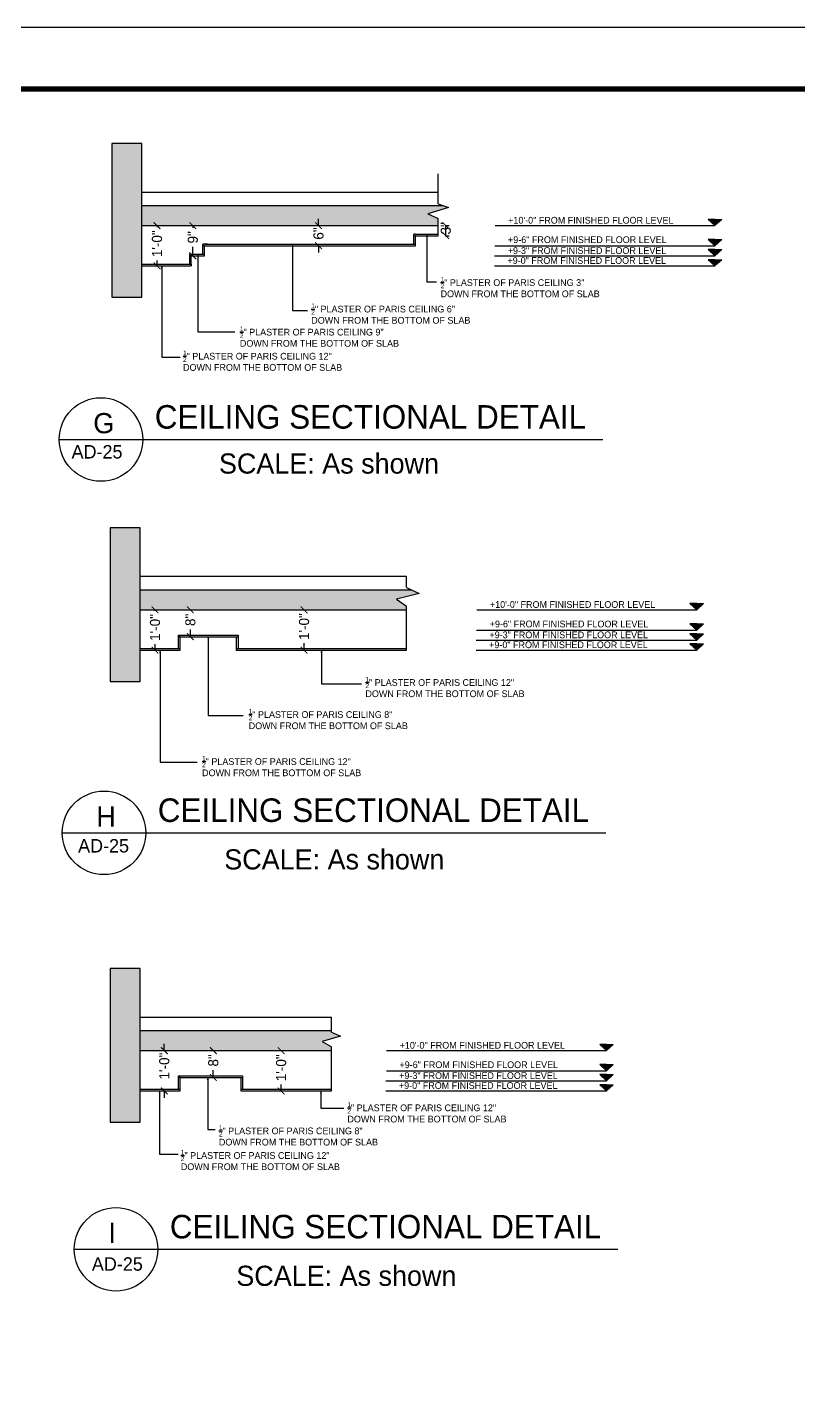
# Model space of a CAD drawing. Extents: x 10753 to 18704, y -5361 to 1140.
# Drawn here: x 16362.9 to 16592.7, y -2410.6 to -2006.2 of the extents above; entities that cross this region are included whole.
import ezdxf

# ---------------------------------------------------------------- set-up
doc = ezdxf.new("R2010")
doc.units = 0
doc.header["$LTSCALE"] = 30
doc.header["$MEASUREMENT"] = 0
doc.header["$PDMODE"] = 3
doc.layers.get('0').update_dxf_attribs({"linetype": 'CONTINUOUS'})
doc.layers.get('DEFPOINTS').update_dxf_attribs({"linetype": 'CONTINUOUS'})
for name, color, linetype in [('CEILING SECTION', 33, 'CONTINUOUS'), ('SEAL', 1, 'CONTINUOUS'), ('TXT', 3, 'CONTINUOUS'), ('Walls Hatch', 51, 'CONTINUOUS'), ('WL', 9, 'CONTINUOUS')]:
    doc.layers.add(name, color=color, linetype=linetype)
doc.styles.add('EE', font='eurr____.ttf')
doc.styles.get("Standard").update_dxf_attribs({"font": 'stylu.ttf', "height": 3})
doc.dimstyles.new('D1', dxfattribs={"dimtxt": 6, "dimasz": 5, "dimexe": 1, "dimexo": 2, "dimgap": 1, "dimtad": 1, "dimdec": 4, "dimzin": 3, "dimdsep": 46, "dimlunit": 4, "dimtxsty": 'Standard', "dimcen": 3, "dimclrd": 7, "dimclre": 7, "dimclrt": 2, "dimadec": 0, "dimazin": 0, "dimtfac": 1, "dimtdec": 4, "dimtofl": 0, "dimtmove": 2, "dimatfit": 3, "dimfxl": 1, "dimfrac": 2, "dimtolj": 1, "dimtzin": 1, "dimarcsym": 0})

# ---------------------------------------------------------------- blocks, each defined once
blk = doc.blocks.new('_ArchTick')
at = {"color": 0, "linetype": 'ByBlock', "const_width": 0.15}
blk.add_lwpolyline([(-0.5, -0.5), (0.5, 0.5)], dxfattribs=at)
blk = doc.blocks.new('*D758')
at = {"layer": 'CEILING SECTION', "color": 21, "lineweight": -2, "transparency": 16777216}
for p, q in [((16401.54, -2065.23), (16402.54, -2065.23)), ((16401.54, -2065.23), (16401.54, -2065.66)), ((16401.54, -2077.23), (16401.54, -2075.58)), ((16401.54, -2077.23), (16402.54, -2077.23))]:
    blk.add_line(p, q, dxfattribs=at)
at = {"layer": 'DEFPOINTS', "color": 0, "transparency": 16777216}
for p in [(16396.99, -2065.23), (16396.99, -2077.23), (16401.54, -2077.23)]:
    blk.add_point(p, dxfattribs=at)
at = {"layer": 'CEILING SECTION', "color": 21, "lineweight": -2, "transparency": 16777216, "xscale": 2, "yscale": 2, "zscale": 2}
for p, rotation in [((16401.54, -2065.23), 90), ((16401.54, -2077.23), 270)]:
    blk.add_blockref('_ArchTick', p, dxfattribs=dict(at, rotation=rotation))
at = {"layer": 'CEILING SECTION', "color": 21, "transparency": 16777216, "insert": (16401.54, -2070.62), "char_height": 3, "attachment_point": 5, "rotation": 90}
blk.add_mtext('\\A1;1\'-0"', dxfattribs=at)
blk = doc.blocks.new('*D759')
at = {"layer": 'CEILING SECTION', "color": 21, "lineweight": -2, "transparency": 16777216}
for p, q in [((16412.21, -2065.23), (16413.21, -2065.23)), ((16412.21, -2065.23), (16412.21, -2065.85)), ((16412.21, -2074.23), (16412.21, -2071.55)), ((16412.21, -2074.23), (16413.21, -2074.23))]:
    blk.add_line(p, q, dxfattribs=at)
at = {"layer": 'DEFPOINTS', "color": 0, "transparency": 16777216}
for p in [(16411.68, -2065.23), (16412.21, -2065.23), (16411.68, -2074.23)]:
    blk.add_point(p, dxfattribs=at)
at = {"layer": 'CEILING SECTION', "color": 21, "lineweight": -2, "transparency": 16777216, "xscale": 2, "yscale": 2, "zscale": 2}
for p, rotation in [((16412.21, -2065.23), 90), ((16412.21, -2074.23), 270)]:
    blk.add_blockref('_ArchTick', p, dxfattribs=dict(at, rotation=rotation))
at = {"layer": 'CEILING SECTION', "color": 21, "transparency": 16777216, "insert": (16412.21, -2068.7), "char_height": 3, "attachment_point": 5, "rotation": 90}
blk.add_mtext('\\A1;9"', dxfattribs=at)
blk = doc.blocks.new('*D760')
at = {"layer": 'CEILING SECTION', "color": 21, "lineweight": -2, "transparency": 16777216}
for p, q in [((16448.65, -2065.23), (16450.65, -2065.23)), ((16449.65, -2065.23), (16449.65, -2063.23)), ((16448.65, -2071.23), (16450.65, -2071.23)), ((16449.65, -2071.23), (16449.65, -2073.23))]:
    blk.add_line(p, q, dxfattribs=at)
at = {"layer": 'DEFPOINTS', "color": 0, "transparency": 16777216}
for p in [(16415.68, -2065.23), (16449.65, -2065.23), (16415.68, -2071.23)]:
    blk.add_point(p, dxfattribs=at)
at = {"layer": 'CEILING SECTION', "color": 21, "lineweight": -2, "transparency": 16777216, "xscale": 2, "yscale": 2, "zscale": 2}
for p, rotation in [((16449.65, -2065.23), 270), ((16449.65, -2071.23), 90)]:
    blk.add_blockref('_ArchTick', p, dxfattribs=dict(at, rotation=rotation))
at = {"layer": 'CEILING SECTION', "color": 21, "transparency": 16777216, "insert": (16449.65, -2067.57), "char_height": 3, "attachment_point": 5, "rotation": 90}
blk.add_mtext('\\A1;6"', dxfattribs=at)
blk = doc.blocks.new('*D761')
at = {"layer": 'CEILING SECTION', "color": 21, "lineweight": -2, "transparency": 16777216}
for p, q in [((16487.49, -2065.23), (16488.56, -2065.23)), ((16487.56, -2068.23), (16487.56, -2065.23)), ((16487.49, -2068.23), (16488.56, -2068.23))]:
    blk.add_line(p, q, dxfattribs=at)
at = {"layer": 'DEFPOINTS', "color": 0, "transparency": 16777216}
for p in [(16478.49, -2065.23), (16487.56, -2065.23), (16478.49, -2068.23)]:
    blk.add_point(p, dxfattribs=at)
at = {"layer": 'CEILING SECTION', "color": 21, "lineweight": -2, "transparency": 16777216, "xscale": 2, "yscale": 2, "zscale": 2}
for p, rotation in [((16487.56, -2065.23), 90), ((16487.56, -2068.23), 270)]:
    blk.add_blockref('_ArchTick', p, dxfattribs=dict(at, rotation=rotation))
at = {"layer": 'CEILING SECTION', "color": 21, "transparency": 16777216, "insert": (16487.56, -2066.03), "char_height": 3, "attachment_point": 5, "rotation": 90}
blk.add_mtext('\\A1;3"', dxfattribs=at)
blk = doc.blocks.new('*D762')
at = {"layer": 'CEILING SECTION', "color": 21, "lineweight": -2, "transparency": 16777216}
for p, q in [((16400.95, -2179.6), (16401.95, -2179.6)), ((16400.95, -2179.6), (16400.95, -2179.88)), ((16400.95, -2191.6), (16400.95, -2189.8)), ((16400.95, -2191.6), (16401.95, -2191.6))]:
    blk.add_line(p, q, dxfattribs=at)
at = {"layer": 'DEFPOINTS', "color": 0, "transparency": 16777216}
for p in [(16396.48, -2179.6), (16400.95, -2179.6), (16396.48, -2191.6)]:
    blk.add_point(p, dxfattribs=at)
at = {"layer": 'CEILING SECTION', "color": 21, "lineweight": -2, "transparency": 16777216, "xscale": 2, "yscale": 2, "zscale": 2}
for p, rotation in [((16400.95, -2179.6), 90), ((16400.95, -2191.6), 270)]:
    blk.add_blockref('_ArchTick', p, dxfattribs=dict(at, rotation=rotation))
at = {"layer": 'CEILING SECTION', "color": 21, "transparency": 16777216, "insert": (16400.95, -2184.84), "char_height": 3, "attachment_point": 5, "rotation": 90}
blk.add_mtext('\\A1;1\'-0"', dxfattribs=at)
blk = doc.blocks.new('*D763')
at = {"layer": 'CEILING SECTION', "color": 21, "lineweight": -2, "transparency": 16777216}
for p, q in [((16411.49, -2179.6), (16412.49, -2179.6)), ((16411.49, -2179.6), (16411.49, -2179.68)), ((16411.49, -2187.6), (16411.49, -2185.48)), ((16411.49, -2187.6), (16412.49, -2187.6))]:
    blk.add_line(p, q, dxfattribs=at)
at = {"layer": 'DEFPOINTS', "color": 0, "transparency": 16777216}
for p in [(16408.48, -2179.6), (16411.49, -2179.6), (16408.48, -2187.6)]:
    blk.add_point(p, dxfattribs=at)
at = {"layer": 'CEILING SECTION', "color": 21, "lineweight": -2, "transparency": 16777216, "xscale": 2, "yscale": 2, "zscale": 2}
for p, rotation in [((16411.49, -2179.6), 90), ((16411.49, -2187.6), 270)]:
    blk.add_blockref('_ArchTick', p, dxfattribs=dict(at, rotation=rotation))
at = {"layer": 'CEILING SECTION', "color": 21, "transparency": 16777216, "insert": (16411.49, -2182.58), "char_height": 3, "attachment_point": 5, "rotation": 90}
blk.add_mtext('\\A1;8"', dxfattribs=at)
blk = doc.blocks.new('*D764')
at = {"layer": 'CEILING SECTION', "color": 21, "lineweight": -2, "transparency": 16777216}
for p, q in [((16444.35, -2179.6), (16446.35, -2179.6)), ((16445.35, -2179.6), (16445.35, -2179.63)), ((16444.35, -2191.6), (16446.35, -2191.6)), ((16445.35, -2191.6), (16445.35, -2189.54))]:
    blk.add_line(p, q, dxfattribs=at)
at = {"layer": 'DEFPOINTS', "color": 0, "transparency": 16777216}
for p in [(16425.17, -2179.6), (16445.35, -2179.6), (16425.17, -2191.6)]:
    blk.add_point(p, dxfattribs=at)
at = {"layer": 'CEILING SECTION', "color": 21, "lineweight": -2, "transparency": 16777216, "xscale": 2, "yscale": 2, "zscale": 2}
for p, rotation in [((16445.35, -2179.6), 90), ((16445.35, -2191.6), 270)]:
    blk.add_blockref('_ArchTick', p, dxfattribs=dict(at, rotation=rotation))
at = {"layer": 'CEILING SECTION', "color": 21, "transparency": 16777216, "insert": (16445.35, -2184.59), "char_height": 3, "attachment_point": 5, "rotation": 90}
blk.add_mtext('\\A1;1\'-0"', dxfattribs=at)
blk = doc.blocks.new('*D765')
at = {"layer": 'CEILING SECTION', "color": 21, "lineweight": -2, "transparency": 16777216}
for p, q in [((16403.71, -2310.81), (16403.71, -2308.81)), ((16403.71, -2310.81), (16404.71, -2310.81)), ((16403.71, -2322.81), (16404.71, -2322.81)), ((16403.71, -2322.81), (16403.71, -2324.81))]:
    blk.add_line(p, q, dxfattribs=at)
at = {"layer": 'DEFPOINTS', "color": 0, "transparency": 16777216}
for p in [(16396.48, -2310.81), (16403.71, -2310.81), (16396.48, -2322.81)]:
    blk.add_point(p, dxfattribs=at)
at = {"layer": 'CEILING SECTION', "color": 21, "lineweight": -2, "transparency": 16777216, "xscale": 2, "yscale": 2, "zscale": 2}
for p, rotation in [((16403.71, -2310.81), 270), ((16403.71, -2322.81), 90)]:
    blk.add_blockref('_ArchTick', p, dxfattribs=dict(at, rotation=rotation))
at = {"layer": 'CEILING SECTION', "color": 21, "transparency": 16777216, "insert": (16403.71, -2315.4), "char_height": 3, "attachment_point": 5, "rotation": 90}
blk.add_mtext('\\A1;1\'-0"', dxfattribs=at)
blk = doc.blocks.new('*D766')
at = {"layer": 'CEILING SECTION', "color": 21, "lineweight": -2, "transparency": 16777216}
for p, q in [((16417.48, -2310.81), (16419.31, -2310.81)), ((16418.31, -2310.81), (16418.31, -2310.82)), ((16418.31, -2318.81), (16418.31, -2316.62)), ((16417.48, -2318.81), (16419.31, -2318.81))]:
    blk.add_line(p, q, dxfattribs=at)
at = {"layer": 'DEFPOINTS', "color": 0, "transparency": 16777216}
for p in [(16408.48, -2310.81), (16418.31, -2310.81), (16408.48, -2318.81)]:
    blk.add_point(p, dxfattribs=at)
at = {"layer": 'CEILING SECTION', "color": 21, "lineweight": -2, "transparency": 16777216, "xscale": 2, "yscale": 2, "zscale": 2}
for p, rotation in [((16418.31, -2310.81), 90), ((16418.31, -2318.81), 270)]:
    blk.add_blockref('_ArchTick', p, dxfattribs=dict(at, rotation=rotation))
at = {"layer": 'CEILING SECTION', "color": 21, "transparency": 16777216, "insert": (16418.31, -2313.72), "char_height": 3, "attachment_point": 5, "rotation": 90}
blk.add_mtext('\\A1;8"', dxfattribs=at)
blk = doc.blocks.new('*D767')
at = {"layer": 'CEILING SECTION', "color": 21, "lineweight": -2, "transparency": 16777216}
for p, q in [((16437.52, -2310.81), (16439.52, -2310.81)), ((16438.52, -2310.81), (16438.52, -2310.96)), ((16438.52, -2322.81), (16438.52, -2320.87)), ((16437.52, -2322.81), (16439.52, -2322.81))]:
    blk.add_line(p, q, dxfattribs=at)
at = {"layer": 'DEFPOINTS', "color": 0, "transparency": 16777216}
for p in [(16426.48, -2310.81), (16438.52, -2310.81), (16426.48, -2322.81)]:
    blk.add_point(p, dxfattribs=at)
at = {"layer": 'CEILING SECTION', "color": 21, "lineweight": -2, "transparency": 16777216, "xscale": 2, "yscale": 2, "zscale": 2}
for p, rotation in [((16438.52, -2310.81), 90), ((16438.52, -2322.81), 270)]:
    blk.add_blockref('_ArchTick', p, dxfattribs=dict(at, rotation=rotation))
at = {"layer": 'CEILING SECTION', "color": 21, "transparency": 16777216, "insert": (16438.52, -2315.91), "char_height": 3, "attachment_point": 5, "rotation": 90}
blk.add_mtext('\\A1;1\'-0"', dxfattribs=at)

msp = doc.modelspace()

# ---------------------------------------------------------------- hatches: boundary and pattern name
at = {"layer": 'CEILING SECTION'}
h = msp.add_hatch(color=253, dxfattribs=at)
h.dxf.hatch_style = 1
h.paths.add_polyline_path([(16396.98958, -2059.22525), (16396.98958, -2065.22525), (16485.23903, -2065.22525), (16485.23903, -2063.07301), (16482.23306, -2061.73072), (16488.32696, -2059.80676), (16486.56309, -2059.22525)])
h = msp.add_hatch(color=253, dxfattribs=at)
h.dxf.hatch_style = 1
h.paths.add_polyline_path([(16479.61041, -2174.73309), (16477.27071, -2173.60444), (16396.47797, -2173.60444), (16396.47797, -2179.60444), (16475.85297, -2179.60444), (16475.85297, -2178.53949), (16472.83371, -2176.42483)])
h = msp.add_hatch(color=253, dxfattribs=at)
h.dxf.hatch_style = 1
h.paths.add_polyline_path([(16453.47797, -2310.80975), (16453.47797, -2309.67415), (16450.69286, -2308.08801), (16456.17298, -2306.4622), (16453.47797, -2305.27258), (16453.47797, -2304.80975), (16396.47797, -2304.80975), (16396.47797, -2310.80975)])
at = {"layer": 'TXT'}
h = msp.add_hatch(color=256, dxfattribs=at)
h.dxf.hatch_style = 1
h.paths.add_polyline_path([(16569.73738, -2063.3621), (16567.73738, -2063.3621), (16565.73738, -2063.3621), (16567.73738, -2065.22525)])
h = msp.add_hatch(color=256, dxfattribs=at)
h.dxf.hatch_style = 1
h.paths.add_polyline_path([(16481.86639, -2067.72588), (16481.54771, -2068.44331), (16482.19057, -2068.44331)])
h = msp.add_hatch(color=256, dxfattribs=at)
h.dxf.hatch_style = 1
h.paths.add_polyline_path([(16569.73738, -2069.3621), (16567.73738, -2069.3621), (16565.73738, -2069.3621), (16567.73738, -2071.22525)])
h = msp.add_hatch(color=256, dxfattribs=at)
h.dxf.hatch_style = 1
h.paths.add_polyline_path([(16413.67423, -2073.72265), (16413.35555, -2074.44008), (16413.99842, -2074.44008)])
h = msp.add_hatch(color=256, dxfattribs=at)
h.dxf.hatch_style = 1
h.paths.add_polyline_path([(16441.90163, -2070.69224), (16441.58295, -2071.40967), (16442.22582, -2071.40967)])
h = msp.add_hatch(color=256, dxfattribs=at)
h.dxf.hatch_style = 1
h.paths.add_polyline_path([(16569.73738, -2072.3621), (16567.73738, -2072.3621), (16565.73738, -2072.3621), (16567.73738, -2074.22525)])
h = msp.add_hatch(color=256, dxfattribs=at)
h.dxf.hatch_style = 1
h.paths.add_polyline_path([(16402.91907, -2077.22525), (16402.60039, -2077.94268), (16403.24326, -2077.94268)])
h = msp.add_hatch(color=256, dxfattribs=at)
h.dxf.hatch_style = 1
h.paths.add_polyline_path([(16569.73738, -2075.3621), (16567.73738, -2075.3621), (16565.73738, -2075.3621), (16567.73738, -2077.22525)])
h = msp.add_hatch(color=256, dxfattribs=at)
h.dxf.hatch_style = 1
h.paths.add_polyline_path([(16564.29138, -2177.74129), (16562.29138, -2177.74129), (16560.29138, -2177.74129), (16562.29138, -2179.60444)])
h = msp.add_hatch(color=256, dxfattribs=at)
h.dxf.hatch_style = 1
h.paths.add_polyline_path([(16564.29138, -2183.74129), (16562.29138, -2183.74129), (16560.29138, -2183.74129), (16562.29138, -2185.60444)])
h = msp.add_hatch(color=256, dxfattribs=at)
h.dxf.hatch_style = 1
h.paths.add_polyline_path([(16416.82101, -2187.60444), (16416.50233, -2188.32187), (16417.1452, -2188.32187)])
h = msp.add_hatch(color=256, dxfattribs=at)
h.dxf.hatch_style = 1
h.paths.add_polyline_path([(16564.29138, -2186.74129), (16562.29138, -2186.74129), (16560.29138, -2186.74129), (16562.29138, -2188.60444)])
h = msp.add_hatch(color=256, dxfattribs=at)
h.dxf.hatch_style = 1
h.paths.add_polyline_path([(16402.44326, -2191.60444), (16402.12458, -2192.32187), (16402.76745, -2192.32187)])
h = msp.add_hatch(color=256, dxfattribs=at)
h.dxf.hatch_style = 1
h.paths.add_polyline_path([(16450.51011, -2191.60444), (16450.19143, -2192.32187), (16450.8343, -2192.32187)])
h = msp.add_hatch(color=256, dxfattribs=at)
h.dxf.hatch_style = 1
h.paths.add_polyline_path([(16564.29138, -2189.74129), (16562.29138, -2189.74129), (16560.29138, -2189.74129), (16562.29138, -2191.60444)])
h = msp.add_hatch(color=256, dxfattribs=at)
h.dxf.hatch_style = 1
h.paths.add_polyline_path([(16537.40528, -2308.9466), (16535.40528, -2308.9466), (16533.40528, -2308.9466), (16535.40528, -2310.80975)])
h = msp.add_hatch(color=256, dxfattribs=at)
h.dxf.hatch_style = 1
h.paths.add_polyline_path([(16537.40528, -2314.9466), (16535.40528, -2314.9466), (16533.40528, -2314.9466), (16535.40528, -2316.80975)])
h = msp.add_hatch(color=256, dxfattribs=at)
h.dxf.hatch_style = 1
h.paths.add_polyline_path([(16416.67219, -2318.80975), (16416.35351, -2319.52718), (16416.99638, -2319.52718)])
h = msp.add_hatch(color=256, dxfattribs=at)
h.dxf.hatch_style = 1
h.paths.add_polyline_path([(16537.40528, -2317.9466), (16535.40528, -2317.9466), (16533.40528, -2317.9466), (16535.40528, -2319.80975)])
h = msp.add_hatch(color=256, dxfattribs=at)
h.dxf.hatch_style = 1
h.paths.add_polyline_path([(16537.40528, -2320.9466), (16535.40528, -2320.9466), (16533.40528, -2320.9466), (16535.40528, -2322.80975)])
h = msp.add_hatch(color=256, dxfattribs=at)
h.dxf.hatch_style = 1
h.paths.add_polyline_path([(16402.29444, -2322.80975), (16401.97576, -2323.52718), (16402.61863, -2323.52718)])
h = msp.add_hatch(color=256, dxfattribs=at)
h.dxf.hatch_style = 1
h.paths.add_polyline_path([(16450.36129, -2322.80975), (16450.04261, -2323.52718), (16450.68548, -2323.52718)])
at = {"layer": 'Walls Hatch'}
h = msp.add_hatch(color=51, dxfattribs=at)
h.dxf.hatch_style = 1
h.paths.add_polyline_path([(16396.98958, -2040.78775), (16388.08958, -2040.78775), (16388.08958, -2086.52829), (16392.48958, -2086.52829), (16396.98958, -2086.52829)])
h = msp.add_hatch(color=51, dxfattribs=at)
h.dxf.hatch_style = 1
h.paths.add_polyline_path([(16396.47797, -2155.16694), (16387.57797, -2155.16694), (16387.57797, -2200.90748), (16391.97797, -2200.90748), (16396.47797, -2200.90748)])
h = msp.add_hatch(color=51, dxfattribs=at)
h.dxf.hatch_style = 1
h.paths.add_polyline_path([(16396.47797, -2286.37225), (16387.57797, -2286.37225), (16387.57797, -2332.11279), (16391.97797, -2332.11279), (16396.47797, -2332.11279)])

# ---------------------------------------------------------------- linework, layer by layer
at = {"layer": 'CEILING SECTION'}
for p, q in [((16388.08958, -2040.78775), (16388.08958, -2086.52829)), ((16396.98958, -2040.78775), (16388.08958, -2040.78775)), ((16396.98958, -2086.52829), (16396.98958, -2040.78775)), ((16396.98958, -2086.52829), (16396.98958, -2040.78775)), ((16485.23903, -2058.78874), (16485.23903, -2049.85222)), ((16396.98958, -2055.22525), (16485.23903, -2055.22525)), ((16396.98958, -2059.22525), (16486.56309, -2059.22525)), ((16488.32696, -2059.80676), (16482.23306, -2061.73072)), ((16482.23306, -2061.73072), (16485.23903, -2063.07301)), ((16485.23903, -2058.78874), (16488.32696, -2059.80676)), ((16396.98958, -2065.22525), (16485.23903, -2065.22525)), ((16485.23903, -2067.72525), (16485.23903, -2063.07301)), ((16477.98958, -2070.72525), (16477.98958, -2067.72525)), ((16478.48958, -2067.72525), (16477.98958, -2067.72525)), ((16478.48958, -2068.22525), (16477.98958, -2068.22525)), ((16478.48958, -2067.72525), (16485.23903, -2067.72525)), ((16478.48958, -2070.72525), (16478.48958, -2068.22525)), ((16478.48958, -2068.22525), (16485.23903, -2068.22525)), ((16485.23903, -2068.22525), (16485.23903, -2067.72525)), ((16411.67708, -2073.72525), (16411.17708, -2073.72525)), ((16411.17708, -2073.72525), (16411.17708, -2076.72525)), ((16411.67708, -2074.22525), (16411.17708, -2074.22525)), ((16411.67708, -2073.72525), (16415.67708, -2073.72525)), ((16411.67708, -2073.72525), (16415.67708, -2073.72525)), ((16411.67708, -2076.72525), (16411.67708, -2074.22525)), ((16411.67708, -2074.22525), (16415.67708, -2074.22525)), ((16415.17708, -2073.72525), (16415.17708, -2070.72525)), ((16415.67708, -2070.72525), (16415.17708, -2070.72525)), ((16415.67708, -2071.22525), (16415.17708, -2071.22525)), ((16416.61064, -2070.72525), (16415.67708, -2070.72525)), ((16415.67708, -2070.72525), (16478.48958, -2070.72525)), ((16415.67708, -2073.72525), (16415.67708, -2071.22525)), ((16415.67708, -2071.22525), (16478.48958, -2071.22525)), ((16415.67708, -2074.22525), (16415.67708, -2073.72525)), ((16478.48958, -2071.22525), (16478.48958, -2070.72525)), ((16396.98958, -2076.72525), (16411.67708, -2076.72525)), ((16396.98958, -2076.72525), (16411.67708, -2076.72525)), ((16396.98958, -2077.22525), (16411.67708, -2077.22525)), ((16411.67708, -2076.72525), (16411.67708, -2077.22525)), ((16388.08958, -2086.52829), (16392.48958, -2086.52829)), ((16392.48958, -2086.52829), (16396.98958, -2086.52829)), ((16387.57797, -2155.16694), (16387.57797, -2200.90748)), ((16396.47797, -2155.16694), (16387.57797, -2155.16694)), ((16396.47797, -2200.90748), (16396.47797, -2155.16694)), ((16396.47797, -2200.90748), (16396.47797, -2155.16694)), ((16396.47797, -2169.60444), (16475.85297, -2169.60444)), ((16475.85297, -2172.92053), (16475.85297, -2169.60444)), ((16396.47797, -2173.60444), (16477.27071, -2173.60444)), ((16479.61041, -2174.73309), (16472.83371, -2176.42483)), ((16475.85297, -2172.92053), (16479.61041, -2174.73309)), ((16396.47797, -2179.60444), (16475.85297, -2179.60444)), ((16472.83371, -2176.42483), (16475.85297, -2178.53949)), ((16475.85297, -2191.60444), (16475.85297, -2178.53949)), ((16407.97797, -2191.10444), (16407.97797, -2187.10444)), ((16407.97797, -2187.10444), (16425.66547, -2187.10444)), ((16408.47797, -2187.60444), (16407.97797, -2187.60444)), ((16408.47797, -2191.60444), (16408.47797, -2187.60444)), ((16408.47797, -2187.60444), (16425.16547, -2187.60444)), ((16425.16547, -2187.60444), (16425.16547, -2191.60444)), ((16425.16547, -2187.60444), (16425.66547, -2187.60444)), ((16425.66547, -2187.10444), (16425.66547, -2191.10444)), ((16396.47797, -2191.10444), (16408.47797, -2191.10444)), ((16396.47797, -2191.60444), (16408.47797, -2191.60444)), ((16396.47797, -2191.60444), (16408.47797, -2191.60444)), ((16425.16547, -2191.10444), (16475.85297, -2191.10444)), ((16425.16547, -2191.60444), (16475.85297, -2191.60444)), ((16387.57797, -2200.90748), (16391.97797, -2200.90748)), ((16391.97797, -2200.90748), (16396.47797, -2200.90748)), ((16387.57797, -2286.37225), (16387.57797, -2332.11279)), ((16396.47797, -2286.37225), (16387.57797, -2286.37225)), ((16396.47797, -2332.11279), (16396.47797, -2286.37225)), ((16396.47797, -2332.11279), (16396.47797, -2286.37225)), ((16396.47797, -2300.80975), (16453.47797, -2300.80975)), ((16453.47797, -2305.27258), (16453.47797, -2300.80975)), ((16396.47797, -2304.80975), (16453.47797, -2304.80975)), ((16456.17298, -2306.4622), (16450.69286, -2308.08801)), ((16450.69286, -2308.08801), (16453.47797, -2309.67415)), ((16453.47797, -2305.27258), (16456.17298, -2306.4622)), ((16396.47797, -2310.80975), (16453.47797, -2310.80975)), ((16453.47797, -2322.80975), (16453.47797, -2309.67415)), ((16407.97797, -2322.30975), (16407.97797, -2318.30975)), ((16407.97797, -2318.30975), (16426.97797, -2318.30975)), ((16408.47797, -2318.80975), (16407.97797, -2318.80975)), ((16408.47797, -2322.80975), (16408.47797, -2318.80975)), ((16408.47797, -2318.80975), (16426.47797, -2318.80975)), ((16426.47797, -2318.80975), (16426.47797, -2322.80975)), ((16426.47797, -2318.80975), (16426.97797, -2318.80975)), ((16426.97797, -2318.30975), (16426.97797, -2322.30975)), ((16396.47797, -2322.30975), (16408.47797, -2322.30975)), ((16396.47797, -2322.80975), (16408.47797, -2322.80975)), ((16426.47797, -2322.30975), (16453.47797, -2322.30975)), ((16426.47797, -2322.80975), (16453.47797, -2322.80975)), ((16387.57797, -2332.11279), (16391.97797, -2332.11279)), ((16391.97797, -2332.11279), (16396.47797, -2332.11279))]:
    msp.add_line(p, q, dxfattribs=at)
at = {"layer": 'SEAL', "color": 1}
msp.add_lwpolyline([(17020.32461, -2006.1532), (17020.32461, -2815.00686), (15815.56292, -2815.00686), (15815.56292, -2006.1532)], close=True, dxfattribs=at)
at = {"layer": 'TXT'}
for p, q in [((16502.27358, -2065.22525), (16567.73738, -2065.22525)), ((16567.73738, -2063.3621), (16565.73738, -2063.3621)), ((16565.73738, -2063.3621), (16567.73738, -2065.22525)), ((16567.73738, -2063.3621), (16569.73738, -2063.3621)), ((16569.73738, -2063.3621), (16567.73738, -2065.22525)), ((16481.8643, -2067.72525), (16481.8643, -2081.93093)), ((16567.73738, -2069.3621), (16565.73738, -2069.3621)), ((16565.73738, -2069.3621), (16567.73738, -2071.22525)), ((16567.73738, -2069.3621), (16569.73738, -2069.3621)), ((16569.73738, -2069.3621), (16567.73738, -2071.22525)), ((16413.67708, -2073.72525), (16413.67708, -2096.80977)), ((16441.87827, -2071.25825), (16441.87827, -2090.50578)), ((16502.03964, -2074.22525), (16567.73738, -2074.22525)), ((16502.19365, -2071.22525), (16567.73738, -2071.22525)), ((16567.73738, -2072.3621), (16565.73738, -2072.3621)), ((16565.73738, -2072.3621), (16567.73738, -2074.22525)), ((16567.73738, -2072.3621), (16569.73738, -2072.3621)), ((16569.73738, -2072.3621), (16567.73738, -2074.22525)), ((16402.95378, -2077.22525), (16402.95378, -2104.33639)), ((16502.03964, -2077.22525), (16567.73738, -2077.22525)), ((16567.73738, -2075.3621), (16565.73738, -2075.3621)), ((16565.73738, -2075.3621), (16567.73738, -2077.22525)), ((16567.73738, -2075.3621), (16569.73738, -2075.3621)), ((16569.73738, -2075.3621), (16567.73738, -2077.22525)), ((16481.8643, -2081.93093), (16484.77849, -2081.93093)), ((16441.87827, -2090.50578), (16446.37309, -2090.50578)), ((16413.67708, -2096.80977), (16424.76512, -2096.80977)), ((16402.95378, -2104.33639), (16408.41474, -2104.33639)), ((16372.39519, -2128.90069), (16534.33537, -2128.90069)), ((16496.82758, -2179.60444), (16562.29138, -2179.60444)), ((16562.29138, -2177.74129), (16560.29138, -2177.74129)), ((16560.29138, -2177.74129), (16562.29138, -2179.60444)), ((16562.29138, -2177.74129), (16564.29138, -2177.74129)), ((16564.29138, -2177.74129), (16562.29138, -2179.60444)), ((16562.29138, -2183.74129), (16560.29138, -2183.74129)), ((16560.29138, -2183.74129), (16562.29138, -2185.60444)), ((16562.29138, -2183.74129), (16564.29138, -2183.74129)), ((16564.29138, -2183.74129), (16562.29138, -2185.60444)), ((16416.82172, -2187.60444), (16416.82172, -2211.06541)), ((16496.74765, -2185.60444), (16562.29138, -2185.60444)), ((16562.29138, -2186.74129), (16560.29138, -2186.74129)), ((16560.29138, -2186.74129), (16562.29138, -2188.60444)), ((16562.29138, -2186.74129), (16564.29138, -2186.74129)), ((16564.29138, -2186.74129), (16562.29138, -2188.60444)), ((16402.47797, -2191.60444), (16402.47797, -2224.94152)), ((16450.50922, -2191.60444), (16450.50922, -2201.64948)), ((16496.59364, -2188.60444), (16562.29138, -2188.60444)), ((16496.59364, -2191.60444), (16562.29138, -2191.60444)), ((16562.29138, -2189.74129), (16560.29138, -2189.74129)), ((16560.29138, -2189.74129), (16562.29138, -2191.60444)), ((16562.29138, -2189.74129), (16564.29138, -2189.74129)), ((16564.29138, -2189.74129), (16562.29138, -2191.60444)), ((16450.50922, -2201.64948), (16462.40747, -2201.64948)), ((16416.82172, -2211.06541), (16427.17081, -2211.06541)), ((16402.47797, -2224.94152), (16413.52277, -2224.94152)), ((16373.2935, -2245.9787), (16535.23367, -2245.9787)), ((16535.40528, -2308.9466), (16533.40528, -2308.9466)), ((16533.40528, -2308.9466), (16535.40528, -2310.80975)), ((16535.40528, -2308.9466), (16537.40528, -2308.9466)), ((16537.40528, -2308.9466), (16535.40528, -2310.80975)), ((16469.94148, -2310.80975), (16535.40528, -2310.80975)), ((16469.86155, -2316.80975), (16535.40528, -2316.80975)), ((16535.40528, -2314.9466), (16533.40528, -2314.9466)), ((16533.40528, -2314.9466), (16535.40528, -2316.80975)), ((16535.40528, -2314.9466), (16537.40528, -2314.9466)), ((16537.40528, -2314.9466), (16535.40528, -2316.80975)), ((16416.6729, -2318.80975), (16416.6729, -2334.27016)), ((16469.70754, -2319.80975), (16535.40528, -2319.80975)), ((16535.40528, -2317.9466), (16533.40528, -2317.9466)), ((16533.40528, -2317.9466), (16535.40528, -2319.80975)), ((16535.40528, -2320.9466), (16533.40528, -2320.9466)), ((16533.40528, -2320.9466), (16535.40528, -2322.80975)), ((16535.40528, -2317.9466), (16537.40528, -2317.9466)), ((16537.40528, -2317.9466), (16535.40528, -2319.80975)), ((16535.40528, -2320.9466), (16537.40528, -2320.9466)), ((16537.40528, -2320.9466), (16535.40528, -2322.80975)), ((16402.32915, -2322.80975), (16402.32915, -2341.60037)), ((16450.3604, -2322.80975), (16450.3604, -2327.88477)), ((16469.70754, -2322.80975), (16535.40528, -2322.80975)), ((16450.3604, -2327.88477), (16457.16343, -2327.88477)), ((16416.6729, -2334.27016), (16418.89394, -2334.27016)), ((16402.32915, -2341.60037), (16407.79351, -2341.60037)), ((16376.88672, -2369.93793), (16538.82689, -2369.93793))]:
    msp.add_line(p, q, dxfattribs=at)
for centre in [(16384.83508, -2128.90069), (16385.73339, -2245.9787), (16389.32661, -2369.93793)]:
    msp.add_circle(centre, 12.43989, dxfattribs=at)
at = {"layer": 'WL', "const_width": 1.53192}
msp.add_lwpolyline([(17001.94157, -2024.53624), (17001.94157, -2796.62382), (15833.94596, -2796.62382), (15833.94596, -2024.53624)], close=True, dxfattribs=at)

# ---------------------------------------------------------------- texts
at = {"layer": 'TXT', "attachment_point": 1, "style": 'EE'}
for s, width, insert, char_height in [('{\\fStylus BT|b0|i0|c0|p34;+10\'-0" FROM FINISHED FLOOR LEVEL}', 57.70036, (16506.14794, -2062.62314), 2), ('{\\fStylus BT|b0|i0|c0|p34;+9-6" FROM FINISHED FLOOR LEVEL}', 57.70036, (16506.09477, -2068.42225), 2), ('{\\fStylus BT|b0|i0|c0|p34;+9-0" FROM FINISHED FLOOR LEVEL}', 57.70036, (16505.92198, -2074.61242), 2), ('{\\fStylus BT|b0|i0|c0|p34;+9-3" FROM FINISHED FLOOR LEVEL}', 57.70036, (16506.00738, -2071.65519), 2), ('\\A1;{\\fStylus BT|b0|i0|c0|p34;\\H0.7x;\\S1/2;\\H1.4286x;" PLASTER OF PARIS CEILING 3" DOWN FROM THE BOTTOM OF SLAB}', 49.4961807, (16486.00964, -2080.50168), 2), ('\\A1;{\\fStylus BT|b0|i0|c0|p34;\\H0.7x;\\S1/2;\\H1.4286x;" PLASTER OF PARIS CEILING 6" DOWN FROM THE BOTTOM OF SLAB}', 49.4961807, (16447.48312, -2088.38958), 2), ('\\A1;{\\fStylus BT|b0|i0|c0|p34;\\H0.7x;\\S1/2;\\H1.4286x;" PLASTER OF PARIS CEILING 9" DOWN FROM THE BOTTOM OF SLAB}', 49.4961807, (16426.2315, -2095.24899), 2), ('\\A1;{\\fStylus BT|b0|i0|c0|p34;\\H0.7x;\\S1/2;\\H1.4286x;" PLASTER OF PARIS CEILING 12" DOWN FROM THE BOTTOM OF SLAB}', 49.4961807, (16409.29229, -2102.41523), 2), ('{\\fStylus BT|b0|i0|c0|p34;CEILING SECTIONAL DETAIL}', 155.5050261, (16400.86662, -2118.65424), 7), ('{\\fStylus BT|b0|i0|c0|p34;G}', 6.7799562, (16382.55403, -2121.02268), 6), ('{\\fStylus BT|b0|i0|c0|p34;AD-25}', 15.1527305, (16376.09381, -2130.546), 4), ('{\\fStylus BT|b0|i0|c0|p34;SCALE: As shown}', 115.7905414, (16419.98494, -2133.03888), 6), ('{\\fStylus BT|b0|i0|c0|p34;+10\'-0" FROM FINISHED FLOOR LEVEL}', 57.70036, (16500.70194, -2177.00232), 2), ('{\\fStylus BT|b0|i0|c0|p34;+9-6" FROM FINISHED FLOOR LEVEL}', 57.70036, (16500.64877, -2182.80144), 2), ('{\\fStylus BT|b0|i0|c0|p34;+9-3" FROM FINISHED FLOOR LEVEL}', 57.70036, (16500.56138, -2186.03438), 2), ('{\\fStylus BT|b0|i0|c0|p34;+9-0" FROM FINISHED FLOOR LEVEL}', 57.70036, (16500.47597, -2188.99161), 2), ('\\A1;{\\fStylus BT|b0|i0|c0|p34;\\H0.7x;\\S1/2;\\H1.4286x;" PLASTER OF PARIS CEILING 12" DOWN FROM THE BOTTOM OF SLAB}', 49.4961807, (16463.61575, -2199.54842), 2), ('\\A1;{\\fStylus BT|b0|i0|c0|p34;\\H0.7x;\\S1/2;\\H1.4286x;" PLASTER OF PARIS CEILING 8" DOWN FROM THE BOTTOM OF SLAB}', 49.4961807, (16428.85371, -2209.08185), 2), ('\\A1;{\\fStylus BT|b0|i0|c0|p34;\\H0.7x;\\S1/2;\\H1.4286x;" PLASTER OF PARIS CEILING 12" DOWN FROM THE BOTTOM OF SLAB}', 49.4961807, (16414.96741, -2223.07674), 2), ('{\\fStylus BT|b0|i0|c0|p34;CEILING SECTIONAL DETAIL}', 155.5050261, (16401.76493, -2235.73225), 7), ('{\\fStylus BT|b0|i0|c0|p34;H}', 6.7799562, (16383.45234, -2238.10068), 6), ('{\\fStylus BT|b0|i0|c0|p34;AD-25}', 15.1527305, (16378.0375, -2247.8264), 4), ('{\\fStylus BT|b0|i0|c0|p34;SCALE: As shown}', 115.7905414, (16421.56877, -2250.8693), 6), ('{\\fStylus BT|b0|i0|c0|p34;+10\'-0" FROM FINISHED FLOOR LEVEL}', 57.70036, (16473.81585, -2308.20764), 2), ('{\\fStylus BT|b0|i0|c0|p34;+9-3" FROM FINISHED FLOOR LEVEL}', 57.70036, (16473.67528, -2317.23969), 2), ('{\\fStylus BT|b0|i0|c0|p34;+9-6" FROM FINISHED FLOOR LEVEL}', 57.70036, (16473.76267, -2314.00676), 2), ('{\\fStylus BT|b0|i0|c0|p34;+9-0" FROM FINISHED FLOOR LEVEL}', 57.70036, (16473.58988, -2320.19692), 2), ('\\A1;{\\fStylus BT|b0|i0|c0|p34;\\H0.7x;\\S1/2;\\H1.4286x;" PLASTER OF PARIS CEILING 12" DOWN FROM THE BOTTOM OF SLAB}', 49.4961807, (16458.25042, -2326.14734), 2), ('\\A1;{\\fStylus BT|b0|i0|c0|p34;\\H0.7x;\\S1/2;\\H1.4286x;" PLASTER OF PARIS CEILING 8" DOWN FROM THE BOTTOM OF SLAB}', 49.4961807, (16419.97026, -2333.01393), 2), ('\\A1;{\\fStylus BT|b0|i0|c0|p34;\\H0.7x;\\S1/2;\\H1.4286x;" PLASTER OF PARIS CEILING 12" DOWN FROM THE BOTTOM OF SLAB}', 49.4961807, (16408.63157, -2340.3417), 2), ('{\\fStylus BT|b0|i0|c0|p34;CEILING SECTIONAL DETAIL}', 155.5050261, (16405.35815, -2359.69148), 7), ('{\\fStylus BT|b0|i0|c0|p34;I}', 6.7799562, (16387.04556, -2362.05992), 6), ('{\\fStylus BT|b0|i0|c0|p34;AD-25}', 15.1527305, (16382.13962, -2372.31622), 4), ('{\\fStylus BT|b0|i0|c0|p34;SCALE: As shown}', 115.7905414, (16425.16199, -2374.82853), 6)]:
    msp.add_mtext_dynamic_manual_height_columns(s, width=width, gutter_width=45, heights=[0], dxfattribs=dict(at, insert=insert, char_height=char_height))

# ---------------------------------------------------------------- dimensions: what is measured, and where the dimension line sits
at = {"layer": 'CEILING SECTION'}
for base, p1, p2, picture, middle in [((16401.54267, -2077.22525), (16396.98958, -2065.22525), (16396.98958, -2077.22525), '*D758', (16401.54267, -2070.62018)), ((16412.20689, -2065.22525), (16411.67708, -2074.22525), (16411.67708, -2065.22525), '*D759', (16412.20689, -2068.6971)), ((16449.65252, -2065.22525), (16415.67708, -2071.22525), (16415.67708, -2065.22525), '*D760', (16449.65252, -2067.56607)), ((16487.56353, -2065.22525), (16478.48958, -2068.22525), (16478.48958, -2065.22525), '*D761', (16487.56353, -2066.02713)), ((16400.94724, -2179.60444), (16396.47797, -2191.60444), (16396.47797, -2179.60444), '*D762', (16400.94724, -2184.83813)), ((16411.49113, -2179.60444), (16408.47797, -2187.60444), (16408.47797, -2179.60444), '*D763', (16411.49113, -2182.57824)), ((16445.34854, -2179.60444), (16425.16547, -2191.60444), (16425.16547, -2179.60444), '*D764', (16445.34854, -2184.58642)), ((16403.71081, -2310.80975), (16396.47797, -2322.80975), (16396.47797, -2310.80975), '*D765', (16403.71081, -2315.39893)), ((16418.306, -2310.80975), (16408.47797, -2318.80975), (16408.47797, -2310.80975), '*D766', (16418.306, -2313.72224)), ((16438.51969, -2310.80975), (16426.47797, -2322.80975), (16426.47797, -2310.80975), '*D767', (16438.51969, -2315.91482))]:
    dim = msp.add_linear_dim(base=base, p1=p1, p2=p2, angle=90, dimstyle='D1', override={"dimtxt": 3, "dimasz": 2, "dimexo": 9, "dimblk": 'ArchTick', "dimclrd": 21, "dimclre": 21, "dimclrt": 21, "dimldrblk": 'ArchTick', "dimfxlon": 1}, dxfattribs=at)
    dim.commit()
    dim.dimension.update_dxf_attribs({"geometry": picture, "text_midpoint": middle, "dimtype": 160})

doc.saveas('drawing.dxf')
